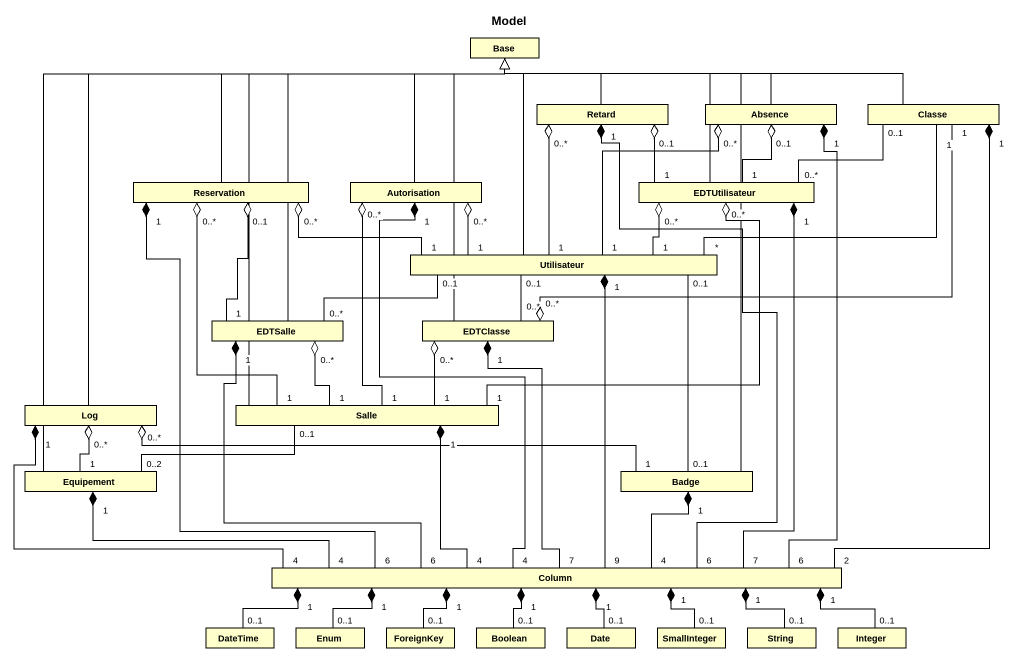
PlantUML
@startuml
title Model
hide circle
hide empty members
class Base
class Retard
class Absence
class Classe
class Reservation
class Autorisation
class EDTUtilisateur
class Utilisateur
class EDTSalle
class EDTClasse
class Log
class Salle
class Equipement
class Badge
class Column
class DateTime
class "Enum" as Enum_
class ForeignKey
class Boolean
class Date
class SmallInteger
class String
class Integer
Retard -up-|> Base
Retard "0..1" o-- "1" EDTUtilisateur
Retard "0..*" o-- "1" Utilisateur
Retard "1" *-- "6" Column
Absence -left-|> Base
Absence "0..1" o-- "1" EDTUtilisateur
Absence "0..*" o-- "1" Utilisateur
Absence "1" *-- "6" Column
Classe -left-|> Base
Classe "1" *-- "2" Column
Reservation -right-|> Base
Reservation "0..*" o-right- "1" Utilisateur
Reservation "0..1" o-- "1" EDTSalle
Reservation "0..*" o-- "1" Salle
Reservation "1" *-- "6" Column
Autorisation -up-|> Base
Autorisation "0..*" o-right- "1" Utilisateur
Autorisation "0..*" o-- "1" Salle
Autorisation "1" *-- "4" Column
EDTUtilisateur -up-|> Base
EDTUtilisateur "0..*" -right- "0..1" Classe
EDTUtilisateur "0..*" o-left- "1" Utilisateur
EDTUtilisateur "0..*" o-- "1" Salle
EDTUtilisateur "1" *-- "7" Column
Utilisateur -up-|> Base
Utilisateur "*" -right- "1" Classe
Utilisateur "1" *-- "9" Column
EDTSalle -up-|> Base
EDTSalle "0..*" -right- "0..1" Utilisateur
EDTSalle "0..*" o-- "1" Salle
EDTSalle "1" *-- "6" Column
EDTClasse -up-|> Base
EDTClasse "0..*" o-right- "1" Classe
EDTClasse "0..*" -up- "0..1" Utilisateur
EDTClasse "0..*" o-- "1" Salle
EDTClasse "1" *-- "7" Column
Log -up-|> Base
Log "0..*" o-- "1" Equipement
Log "0..*" o-right- "1" Badge
Log "1" *-right- "4" Column
Salle -up-|> Base
Salle "1" *-- "4" Column
Equipement -up-|> Base
Equipement "0..2" -right- "0..1" Salle
Equipement "1" *-right- "4" Column
Badge -up-|> Base
Badge "0..1" -up- "0..1" Utilisateur
Badge "1" *-- "4" Column
Column "1" *-left- "0..1" DateTime
Column "1" *-left- "0..1" Enum_
Column "1" *-left- "0..1" ForeignKey
Column "1" *-- "0..1" Boolean
Column "1" *-- "0..1" Date
Column "1" *-right- "0..1" SmallInteger
Column "1" *-right- "0..1" String
Column "1" *-right- "0..1" Integer
@enduml
